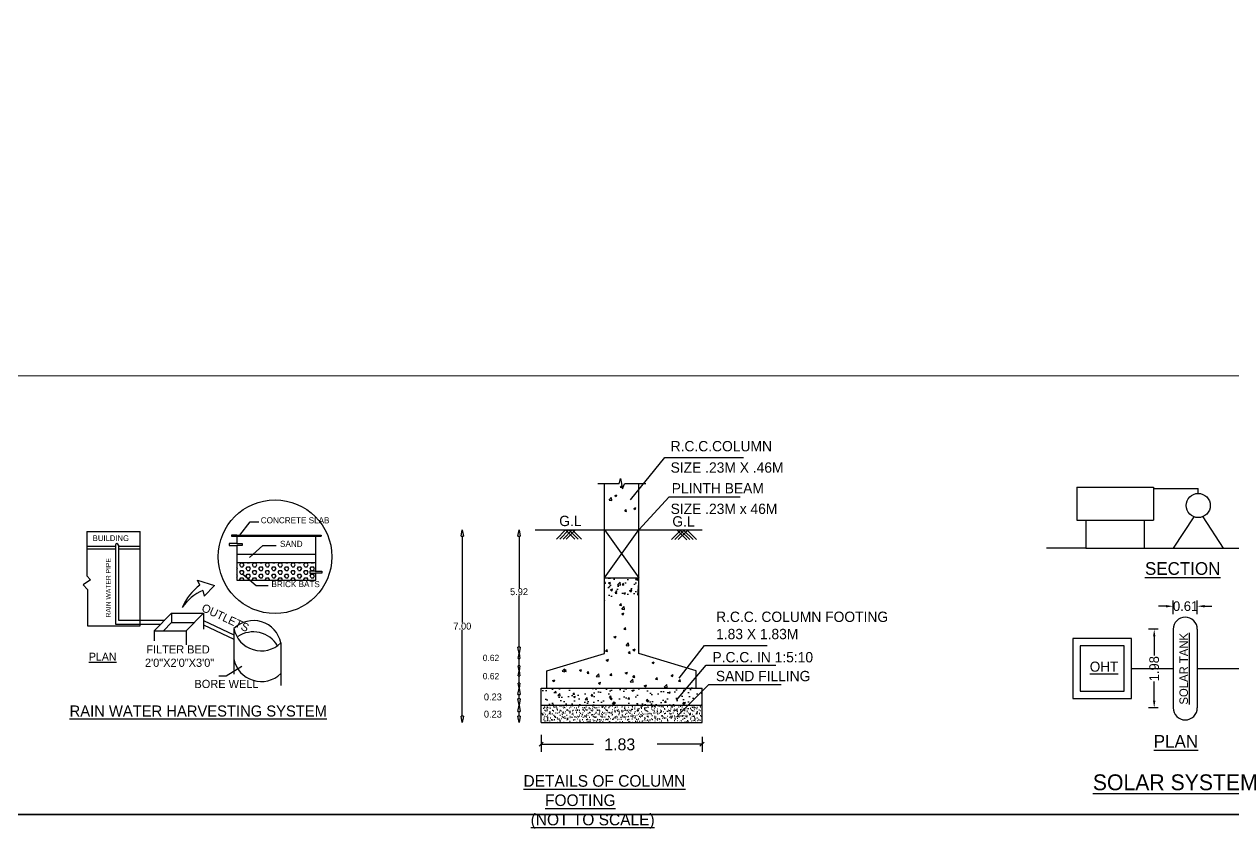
# Model space of a CAD drawing. Header units: metres. Extents: x 0 to 1012, y 0 to 496.
# Drawn here: x 788.7 to 862.8, y 151.9 to 201.3 of the extents above; entities that cross this region are included whole.
import ezdxf

# ---------------------------------------------------------------- set-up
doc = ezdxf.new("R2010")
doc.units = ezdxf.units.M
doc.header["$LTSCALE"] = 3.5
doc.header["$MEASUREMENT"] = 0
doc.layers.get('0').update_dxf_attribs({"linetype": 'CONTINUOUS'})
doc.layers.get('DEFPOINTS').update_dxf_attribs({"linetype": 'CONTINUOUS'})
doc.dimstyles.get("Standard").update_dxf_attribs({"dimtxt": 0.18, "dimasz": 0.18, "dimexe": 0.18, "dimexo": 0.0625, "dimgap": 0.09, "dimtad": 0, "dimtih": 1, "dimtoh": 1, "dimdec": 4, "dimzin": 0, "dimdsep": 46, "dimtxsty": 'Standard', "dimcen": 0.09, "dimadec": 0, "dimazin": 0, "dimtfac": 1, "dimtdec": 4, "dimtofl": 0, "dimtmove": 0, "dimatfit": 3, "dimfxl": 0, "dimtolj": 1, "dimtzin": 0, "dimarcsym": 0})

# ---------------------------------------------------------------- blocks, each defined once
blk = doc.blocks.new('_ClosedBlank')
at = {"color": 0, "linetype": 'ByBlock', "lineweight": -2}
for p, q in [((-1, 0.17), (0, 0)), ((-1, 0.17), (-1, -0.17)), ((0, 0), (-1, -0.17))]:
    blk.add_line(p, q, dxfattribs=at)
blk = doc.blocks.new('*D7')
at = {"color": 153, "lineweight": -2}
for p, q in [((61.453, 163.793), (61.453, 161.909)), ((61.453, 159.763), (61.453, 161.647))]:
    blk.add_line(p, q, dxfattribs=at)
at = {"layer": 'DEFPOINTS', "color": 0, "lineweight": 13}
for p in [(61.261, 164.023), (61.453, 164.023), (61.453, 159.533)]:
    blk.add_point(p, dxfattribs=at)
at = {"color": 153, "lineweight": -2, "xscale": 0.23, "yscale": 0.23, "zscale": 0.23}
for p, rotation in [((61.453, 164.023), 90), ((61.453, 159.533), 270)]:
    blk.add_blockref('_ClosedBlank', p, dxfattribs=dict(at, rotation=rotation))
at = {"color": 4, "lineweight": 25, "insert": (61.453, 161.778), "char_height": 0.25, "attachment_point": 5}
blk.add_mtext('\\A1;5.92', dxfattribs=at)
blk = doc.blocks.new('*D8')
at = {"color": 153, "lineweight": -2}
blk.add_line((61.453, 157.263), (61.453, 157.428), dxfattribs=at)
at = {"layer": 'DEFPOINTS', "color": 0, "lineweight": 13}
for p in [(61.453, 157.658), (62.259, 157.658), (62.259, 157.033)]:
    blk.add_point(p, dxfattribs=at)
at = {"color": 153, "lineweight": -2, "xscale": 0.23, "yscale": 0.23, "zscale": 0.23}
for p, rotation in [((61.453, 157.658), 90), ((61.453, 157.033), 270)]:
    blk.add_blockref('_ClosedBlank', p, dxfattribs=dict(at, rotation=rotation))
at = {"color": 4, "lineweight": 25, "insert": (60.504, 157.334), "char_height": 0.25, "attachment_point": 5}
blk.add_mtext('\\A1;0.23', dxfattribs=at)
blk = doc.blocks.new('*D9')
at = {"color": 153, "lineweight": -2}
for p, q in [((59.396, 163.793), (59.396, 160.659)), ((59.396, 157.263), (59.396, 160.397))]:
    blk.add_line(p, q, dxfattribs=at)
at = {"layer": 'DEFPOINTS', "color": 0, "lineweight": 13}
for p in [(59.396, 164.023), (62.038, 164.023), (62.259, 157.033)]:
    blk.add_point(p, dxfattribs=at)
at = {"color": 153, "lineweight": -2, "xscale": 0.23, "yscale": 0.23, "zscale": 0.23}
for p, rotation in [((59.396, 164.023), 90), ((59.396, 157.033), 270)]:
    blk.add_blockref('_ClosedBlank', p, dxfattribs=dict(at, rotation=rotation))
at = {"color": 4, "lineweight": 25, "insert": (59.396, 160.528), "char_height": 0.25, "attachment_point": 5}
blk.add_mtext('\\A1;7.00', dxfattribs=at)
blk = doc.blocks.new('_Oblique')
at = {"color": 0, "linetype": 'ByBlock', "lineweight": -2}
blk.add_line((-0.5, -0.5), (0.5, 0.5), dxfattribs=at)
blk = doc.blocks.new('*D10')
at = {"color": 153, "lineweight": -2}
blk.add_line((61.453, 157.888), (61.453, 158.053), dxfattribs=at)
at = {"layer": 'DEFPOINTS', "color": 0, "lineweight": 13}
for p in [(61.453, 158.283), (62.259, 158.283), (62.259, 157.658)]:
    blk.add_point(p, dxfattribs=at)
at = {"color": 153, "lineweight": -2, "xscale": 0.23, "yscale": 0.23, "zscale": 0.23}
for p, rotation in [((61.453, 158.283), 90), ((61.453, 157.658), 270)]:
    blk.add_blockref('_ClosedBlank', p, dxfattribs=dict(at, rotation=rotation))
at = {"color": 4, "lineweight": 25, "insert": (60.504, 157.958), "char_height": 0.25, "attachment_point": 5}
blk.add_mtext('\\A1;0.23', dxfattribs=at)
blk = doc.blocks.new('*D11')
at = {"color": 153, "lineweight": -2}
blk.add_line((61.453, 158.463), (61.453, 158.728), dxfattribs=at)
at = {"layer": 'DEFPOINTS', "color": 0, "lineweight": 13}
for p in [(61.453, 158.908), (62.467, 158.908), (62.467, 158.283)]:
    blk.add_point(p, dxfattribs=at)
at = {"color": 153, "lineweight": -2, "xscale": 0.18, "yscale": 0.18, "zscale": 0.18}
for p, rotation in [((61.453, 158.908), 90), ((61.453, 158.283), 270)]:
    blk.add_blockref('_ClosedBlank', p, dxfattribs=dict(at, rotation=rotation))
at = {"color": 4, "lineweight": 25, "insert": (60.436, 158.713), "char_height": 0.23, "attachment_point": 5}
blk.add_mtext('\\A1;0.62', dxfattribs=at)
blk = doc.blocks.new('*D12')
at = {"color": 153, "lineweight": -2}
blk.add_line((61.453, 159.088), (61.453, 159.353), dxfattribs=at)
at = {"layer": 'DEFPOINTS', "color": 0, "lineweight": 13}
for p in [(61.453, 159.533), (64.55, 159.533), (62.467, 158.908)]:
    blk.add_point(p, dxfattribs=at)
at = {"color": 153, "lineweight": -2, "xscale": 0.18, "yscale": 0.18, "zscale": 0.18}
for p, rotation in [((61.453, 159.533), 90), ((61.453, 158.908), 270)]:
    blk.add_blockref('_ClosedBlank', p, dxfattribs=dict(at, rotation=rotation))
at = {"color": 4, "lineweight": 25, "insert": (60.436, 159.374), "char_height": 0.23, "attachment_point": 5}
blk.add_mtext('\\A1;0.62', dxfattribs=at)
blk = doc.blocks.new('Column Foundation Details')
at = {"lineweight": 25}
h = blk.add_hatch(dxfattribs=at)
h.set_pattern_fill('AR-CONC', color=0, scale=0.092583, style=0)
h.set_pattern_definition([(50, (-12596.74524, 369.91174), (0.66406073, -0.058097786), [0.069437222, -0.763809444]), (355, (-12596.74524, 369.91174), (-0.128460096, 0.696401765), [0.055549778, -0.611047556]), (100.4514, (-12596.6899, 369.9069), (0.535601127, 0.638303556), [0.059012557, -0.649138142]), (46.1842, (-12596.74524, 370.0969), (0.988083385, -0.15324241), [0.10415583, -1.14571417]), (96.6356, (-12596.6629, 370.0841), (0.86533843, 0.90186719), [0.08851884, -0.97370706]), (351.1842, (-12596.7452, 370.0969), (0.86533772, 0.90186786), [0.08332467, -0.91657133]), (21, (-12596.65266, 370.0506), (0.552634235, -0.372756498), [0.069437222, -0.763809444]), (326, (-12596.65266, 370.0506), (0.225268544, 0.671365398), [0.055549778, -0.611047556]), (71.4514, (-12596.6066, 370.01955), (0.777903005, 0.29860829), [0.059012557, -0.649138142]), (37.5, (-12596.74524, 369.91174), (0.0112579543, 0.3082029934), [0, -0.603640919, 0, -0.620305852, 0, -0.61336213]), (7.5, (-12596.74524, 369.91174), (0.243557572, 0.365158049), [0, -0.353666919, 0, -0.589753474, 0, -0.233771981]), (327.5, (-12596.9517, 369.91174), (0.4942286284, -0.0208819685), [0, -0.231457407, 0, -0.722147111, 0, -0.958233667]), (317.5, (-12597.0443, 369.91174), (0.539931035, 0.092680159), [0, -0.30089463, 0, -0.479579748, 0, -0.680484778])])
h.paths.add_polyline_path([(2.40986, 1.23382), (1.15999, 1.23382), (1.15999, 0.53846), (1.68804, 0.53846), (1.72782, 0.57993), (1.73265, 0.53846), (2.40986, 0.53846)])
h = blk.add_hatch(dxfattribs=at)
h.set_pattern_fill('AR-CONC', color=0, scale=0.092583, style=0)
h.set_pattern_definition([(50, (-2160.87407, -1474.9505), (0.66406073, -0.05809779), [0.06943722, -0.76380944]), (355, (-2160.8741, -1474.9505), (-0.1284601, 0.69640176), [0.05554978, -0.61104756]), (100.4514, (-2160.8187, -1474.95535), (0.53560113, 0.63830356), [0.05901256, -0.64913814]), (46.1842, (-2160.8741, -1474.76534), (0.98808338, -0.1532424), [0.10415583, -1.14571417]), (96.6356, (-2160.7917, -1474.7781), (0.86533843, 0.9018672), [0.08851884, -0.97370706]), (351.1842, (-2160.8741, -1474.7653), (0.86533772, 0.90186786), [0.08332467, -0.91657133]), (21, (-2160.7815, -1474.81164), (0.55263424, -0.3727565), [0.06943722, -0.76380944]), (326, (-2160.7815, -1474.81164), (0.22526854, 0.6713654), [0.05554978, -0.61104756]), (71.4514, (-2160.73543, -1474.8427), (0.777903, 0.29860829), [0.05901256, -0.64913814]), (37.5, (-2160.87407, -1474.9505), (0.011257954, 0.308202993), [0, -0.60364092, 0, -0.62030585, 0, -0.61336213]), (7.5, (-2160.87407, -1474.9505), (0.243557572, 0.36515805), [0, -0.35366692, 0, -0.589753474, 0, -0.23377198]), (327.5, (-2161.08053, -1474.9505), (0.494228628, -0.020881969), [0, -0.23145741, 0, -0.72214711, 0, -0.958233667]), (317.5, (-2161.1731, -1474.9505), (0.539931035, 0.09268016), [0, -0.30089463, 0, -0.47957975, 0, -0.68048478])])
h.paths.add_polyline_path([(4.70129, -3.39425), (4.70129, -2.76932), (-1.13144, -2.76932), (-1.13144, -3.39425)])
h = blk.add_hatch(dxfattribs=at)
h.set_pattern_fill('AR-SAND', color=0, scale=0.09, style=0)
h.set_pattern_definition([(37.5, (-2160.87407, -1474.95051), (-0.005669402, 0.173414139), [0, -0.1368, 0, -0.153, 0, -0.14625]), (7.5, (-2160.87407, -1474.9505), (0.159279903, 0.253993146), [0, -0.0738, 0, -0.1233, 0, -0.04725]), (327.5, (-2160.98477, -1474.95051), (0.2802727676, 0.000509315), [0, -0.045, 0, -0.162, 0, -0.2115]), (317.5, (-2160.98477, -1474.9505), (0.270551394, 0.0789908), [0, -0.0225, 0, -0.1062, 0, -0.1215])])
h.paths.add_polyline_path([(-1.13144, -3.39425), (-1.13144, -4.01919), (4.70129, -4.01919), (4.70129, -3.39425)])
at = {"color": 0, "lineweight": 25}
for p, q in [((1.15999, -1.51945), (1.15999, 4.64582)), ((1.73525, 4.51566), (1.79105, 4.58215)), ((1.73525, 4.51566), (1.80443, 4.50961)), ((1.80445, 4.50957), (1.79107, 4.58211)), ((2.40986, -1.51945), (2.40986, 4.64582)), ((1.3308, 4.05109), (1.42094, 4.14504)), ((1.3308, 4.05109), (1.43373, 4.03513)), ((1.43375, 4.03509), (1.42097, 4.145)), ((1.5331, 4.21479), (1.61413, 4.2459)), ((1.5331, 4.21479), (1.59066, 4.17597)), ((1.59069, 4.17592), (1.61415, 4.24586)), ((1.89583, 3.64516), (1.95162, 3.71165)), ((1.89583, 3.64516), (1.965, 3.63911)), ((1.96503, 3.63906), (1.95164, 3.7116)), ((2.22389, 3.74885), (2.30492, 3.77995)), ((2.22389, 3.74885), (2.28146, 3.71002)), ((2.28148, 3.70998), (2.30495, 3.77991)), ((-1.35202, 2.97145), (1.15999, 2.97145)), ((-0.58221, 2.63815), (-0.24891, 2.97145)), ((-0.45988, 2.63815), (-0.12658, 2.97145)), ((-0.33755, 2.63815), (-0.00425, 2.97145)), ((0.08439, 2.63815), (-0.24891, 2.97145)), ((-0.22961, 2.62736), (0.11448, 2.97145)), ((0.20672, 2.63815), (-0.12658, 2.97145)), ((0.32905, 2.63815), (-0.00425, 2.97145)), ((1.15999, 2.97145), (2.40986, 1.23382)), ((1.15999, 1.23382), (2.40986, 2.97145)), ((1.15999, 2.97145), (2.40986, 2.97145)), ((1.22943, 2.97145), (2.40986, 2.97145)), ((2.40986, 2.97145), (4.70129, 2.97145)), ((2.40986, 1.43753), (2.40986, 2.97145)), ((3.59254, 2.61956), (3.92584, 2.95286)), ((3.71487, 2.61956), (4.04817, 2.95286)), ((4.1512, 2.60876), (3.80711, 2.95286)), ((3.8372, 2.61956), (4.1705, 2.95286)), ((4.25914, 2.61956), (3.92584, 2.95286)), ((4.38147, 2.61956), (4.04817, 2.95286)), ((4.5038, 2.61956), (4.1705, 2.95286)), ((1.15999, 1.23382), (2.40986, 1.23382)), ((1.63767, 0.97833), (1.72781, 1.07227)), ((1.63767, 0.97833), (1.74059, 0.96237)), ((1.74061, 0.96233), (1.72783, 1.07224)), ((2.37755, 0.59866), (2.40986, 1.03082)), ((1.37913, 0.79624), (1.46016, 0.82735)), ((1.37913, 0.79624), (1.4367, 0.75741)), ((1.43672, 0.75737), (1.46019, 0.82731)), ((1.54748, 0.67129), (1.60327, 0.73778)), ((1.54748, 0.67129), (1.61665, 0.66524)), ((1.61667, 0.66519), (1.60329, 0.73773)), ((2.06993, 0.76528), (2.15096, 0.79639)), ((2.06993, 0.76528), (2.12749, 0.72645)), ((2.12751, 0.72641), (2.15098, 0.79635)), ((2.37755, 0.59866), (2.40986, 0.63717)), ((1.15999, 0.41599), (1.17858, 0.42313)), ((1.15999, 0.36763), (1.1786, 0.42309)), ((1.70805, 0.23577), (1.76385, 0.30226)), ((1.70805, 0.23577), (1.77723, 0.22972)), ((1.77725, 0.22968), (1.76387, 0.30222)), ((1.7911, 0.09443), (1.88124, 0.18837)), ((1.7911, 0.09443), (1.89403, 0.07846)), ((1.89405, 0.07843), (1.88126, 0.18833)), ((1.78834, -0.07392), (1.86937, -0.04282)), ((1.78834, -0.07392), (1.84591, -0.11275)), ((1.84593, -0.11279), (1.86939, -0.04286)), ((1.86863, -0.63473), (1.92442, -0.56824)), ((1.86863, -0.63473), (1.9378, -0.64078)), ((1.93782, -0.64083), (1.92444, -0.56828)), ((1.50675, -0.91313), (1.58779, -0.88203)), ((1.50675, -0.91313), (1.56432, -0.95196)), ((1.56434, -0.952), (1.58781, -0.88207)), ((1.94453, -1.22446), (2.03467, -1.13052)), ((1.94453, -1.22446), (2.04746, -1.24042)), ((2.04748, -1.24046), (2.03469, -1.13055)), ((4.7926, -1.22214), (7.06222, -1.22214)), ((-0.92313, -2.14438), (1.15999, -1.51945)), ((1.19913, -1.43261), (1.25492, -1.36612)), ((1.19913, -1.43261), (1.2683, -1.43866)), ((1.22517, -1.75234), (1.3062, -1.72123)), ((1.22517, -1.75234), (1.28274, -1.79117)), ((1.26832, -1.43871), (1.25494, -1.36616)), ((1.28275, -1.79121), (1.30622, -1.72127)), ((2.0292, -1.50523), (2.085, -1.43874)), ((2.0292, -1.50523), (2.09838, -1.51129)), ((2.0984, -1.51133), (2.08501, -1.43879)), ((2.19755, -1.37908), (2.27858, -1.34797)), ((2.19755, -1.37908), (2.25511, -1.4179)), ((2.25513, -1.41795), (2.2786, -1.34801)), ((4.49298, -2.14438), (2.40986, -1.51945)), ((-0.92313, -2.76932), (-0.92313, -2.14438)), ((-0.37224, -2.16024), (-0.2821, -2.0663)), ((-0.37224, -2.16024), (-0.26932, -2.1762)), ((-0.30045, -2.15787), (-0.24466, -2.09138)), ((-0.30045, -2.15787), (-0.23128, -2.16392)), ((-0.2693, -2.17624), (-0.28209, -2.06633)), ((-0.23126, -2.16396), (-0.24464, -2.09142)), ((0.25279, -2.1256), (0.33382, -2.09449)), ((0.25279, -2.1256), (0.31036, -2.16443)), ((0.31038, -2.16447), (0.33384, -2.09453)), ((0.52963, -2.23049), (0.58542, -2.164)), ((0.59882, -2.23658), (0.58544, -2.16404)), ((1.91596, -2.21828), (1.99699, -2.18718)), ((1.97355, -2.25715), (1.99701, -2.18722)), ((2.88834, -1.84502), (2.96937, -1.81392)), ((2.88834, -1.84502), (2.94591, -1.88385)), ((2.94593, -1.88389), (2.96939, -1.81396)), ((4.49298, -2.76932), (4.49298, -2.14438)), ((4.84803, -1.94496), (7.37945, -1.94496)), ((-0.71959, -2.49886), (-0.63856, -2.46775)), ((-0.71959, -2.49886), (-0.66202, -2.53769)), ((-0.662, -2.53773), (-0.63854, -2.46779)), ((0.52963, -2.23049), (0.5988, -2.23654)), ((0.86286, -2.3518), (0.953, -2.25785)), ((0.86286, -2.3518), (0.96579, -2.36776)), ((0.94358, -2.59154), (1.02461, -2.56044)), ((0.94358, -2.59154), (1.00115, -2.63037)), ((0.9658, -2.3678), (0.95302, -2.25789)), ((1.00117, -2.63041), (1.02463, -2.56048)), ((1.3597, -2.30311), (1.41549, -2.23662)), ((1.3597, -2.30311), (1.42888, -2.30917)), ((1.42889, -2.30921), (1.41551, -2.23667)), ((1.91596, -2.21828), (1.97353, -2.25711)), ((2.09796, -2.54335), (2.1881, -2.4494)), ((2.09796, -2.54335), (2.20089, -2.55931)), ((2.20091, -2.55935), (2.18812, -2.44944)), ((2.18978, -2.37574), (2.24557, -2.30925)), ((2.18978, -2.37574), (2.25895, -2.38179)), ((2.25897, -2.38183), (2.24559, -2.30929)), ((3.01985, -2.44836), (3.07565, -2.38187)), ((3.01985, -2.44836), (3.08903, -2.45441)), ((3.08905, -2.45445), (3.07567, -2.38191)), ((3.57913, -2.31097), (3.66016, -2.27986)), ((3.57913, -2.31097), (3.6367, -2.3498)), ((3.63672, -2.34984), (3.66018, -2.27991)), ((3.84993, -2.52098), (3.90572, -2.45449)), ((3.84993, -2.52098), (3.9191, -2.52703)), ((3.91912, -2.52708), (3.90574, -2.45453)), ((-1.13144, -4.01919), (-1.13144, -2.76932)), ((-1.13144, -2.76932), (4.70129, -2.76932)), ((2.60675, -2.68423), (2.68779, -2.65312)), ((2.60675, -2.68423), (2.66432, -2.72306)), ((2.66434, -2.7231), (2.6878, -2.65317)), ((3.33307, -2.7349), (3.42321, -2.64096)), ((3.33307, -2.7349), (3.43599, -2.75086)), ((3.43601, -2.7509), (3.42323, -2.641)), ((4.28971, -2.76932), (4.35096, -2.74581)), ((4.3431, -2.76932), (4.35098, -2.74585)), ((4.70129, -4.01919), (4.70129, -2.76932)), ((4.9481, -2.63476), (7.57453, -2.63476)), ((-1.13144, -3.39425), (4.70129, -3.39425)), ((-1.13144, -4.01919), (4.70129, -4.01919)), ((-1.13144, -4.47085), (-1.13144, -5.0785)), ((-1.13144, -4.8085), (0.76723, -4.8085)), ((4.70129, -4.8085), (3.06989, -4.8085)), ((4.70129, -4.53694), (4.70129, -5.0785))]:
    blk.add_line(p, q, dxfattribs=at)
for points in [[(2.11294, 4.05941), (3.35545, 5.59419), (6.20767, 5.59419)], [(1.6947, 4.64582), (1.73989, 4.83474), (1.81671, 4.46495), (1.88449, 4.64582)], [(1.6947, 4.64582), (0.92562, 4.64582)], [(2.65995, 4.64582), (1.88449, 4.64582)], [(2.40986, 2.97145), (3.50431, 4.17199), (6.08868, 4.17199)], [(3.87236, -2.40697), (4.7926, -1.22214)], [(3.77638, -3.2103), (4.84803, -1.94496)], [(3.81976, -3.76614), (4.9481, -2.63476)]]:
    blk.add_lwpolyline(points, dxfattribs=at)
at = {"color": 0, "lineweight": 25, "xscale": 0.1499999999996362, "yscale": 0.1499999999996362, "zscale": 0.1499999999996362, "rotation": 180}
blk.add_blockref('_Oblique', (-1.13144, -4.8085), dxfattribs=at)
at = {"color": 0, "lineweight": 25, "xscale": 0.1499999999996362, "yscale": 0.1499999999996362, "zscale": 0.1499999999996362}
blk.add_blockref('_Oblique', (4.70129, -4.8085), dxfattribs=at)
at = {"color": 0, "lineweight": 25}
for s, height, p in [('R.C.C.COLUMN ', 0.375, (3.56288, 5.82003)), ('SIZE .23M X .46M', 0.375, (3.56288, 5.04502)), ('PLINTH BEAM', 0.375, (3.60275, 4.29044)), ('SIZE .23M x 46M', 0.375, (3.56288, 3.54695)), ('G.L', 0.375, (-0.4792, 3.10671)), ('G.L', 0.375, (3.62568, 3.09074)), ('P.C.C. IN 1:5:10', 0.375, (5.08004, -1.83714)), ('SAND FILLING', 0.375, (5.20613, -2.52135)), ('1.83', 0.43125, (1.15627, -5.02815))]:
    blk.add_text(s, height=height, dxfattribs=at).set_placement(p)
at = {"color": 0, "lineweight": 25, "insert": (5.21347, 0.00385), "char_height": 0.375, "width": 6.7763846, "attachment_point": 1}
blk.add_mtext('R.C.C. COLUMN FOOTING 1.83 X 1.83M', dxfattribs=at)
at = {"color": 0, "lineweight": 25}
for base, p1, p2, text, picture, middle in [((-3.99379, 2.97145), (-1.13144, -4.01919), (-1.35202, 2.97145), '7.00', '*D9', (-3.99379, -0.52387)), ((-1.93646, 2.97145), (-1.93646, -1.51945), (-2.1287, 2.97145), '5.92', '*D7', (-1.93646, 0.726))]:
    dim = blk.add_linear_dim(base=base, p1=p1, p2=p2, angle=90, text=text, dimstyle='Standard', override={"dimtxt": 0.25, "dimasz": 0.23, "dimexe": 0.15, "dimtih": 1, "dimtix": 1, "dimfxl": 0.3, "dimfxlon": 1, "dimarcsym": 1}, dxfattribs=at)
    dim.commit()
    dim.dimension.update_dxf_attribs({"geometry": picture, "text_midpoint": middle, "insert": (-63.38994, -161.05203)})
for base, p1, p2, picture, middle, dimtype in [((-1.93646, -1.51945), (-0.92313, -2.14438), (1.15999, -1.51945), '*D12', (-2.95433, -1.6779), 128), ((-1.93646, -2.14438), (-0.92313, -2.76932), (-0.92313, -2.14438), '*D11', (-2.95354, -2.33903), 129)]:
    dim = blk.add_linear_dim(base=base, p1=p1, p2=p2, angle=90, dimstyle='Standard', override={"dimtmove": 2}, dxfattribs=at)
    dim.commit()
    dim.dimension.update_dxf_attribs({"geometry": picture, "text_midpoint": middle, "dimtype": dimtype, "insert": (-63.38994, -161.05203)})
for base, p1, p2, picture, middle in [((-1.93646, -2.76932), (-1.13144, -3.39425), (-1.13144, -2.76932), '*D10', (-2.88585, -3.09358)), ((-1.93646, -3.39425), (-1.13144, -4.01919), (-1.13144, -3.39425), '*D8', (-2.88585, -3.71851))]:
    dim = blk.add_linear_dim(base=base, p1=p1, p2=p2, angle=90, text='0.23', dimstyle='Standard', override={"dimtxt": 0.25, "dimasz": 0.23, "dimexe": 0.15, "dimtix": 1, "dimtmove": 2, "dimfxl": 0.3, "dimfxlon": 1, "dimarcsym": 1}, dxfattribs=at)
    dim.commit()
    dim.dimension.update_dxf_attribs({"geometry": picture, "text_midpoint": middle, "dimtype": 128, "insert": (-63.38994, -161.05203)})

msp = doc.modelspace()

# ---------------------------------------------------------------- linework, layer by layer
for p, q in [((853.23451, 172.89029), (857.93754, 172.89029)), ((853.23451, 172.89029), (853.23451, 170.86045)), ((857.93754, 172.89029), (857.93754, 170.86045)), ((857.93754, 172.79754), (860.68008, 172.79754)), ((860.68008, 172.5038), (860.68008, 172.79754)), ((853.23451, 170.86045), (857.93754, 170.86045)), ((853.79094, 170.86045), (853.79094, 169.13734)), ((857.38111, 169.13734), (857.38111, 170.86045)), ((860.40399, 171.07327), (859.14127, 169.13734)), ((860.95617, 171.07327), (862.21889, 169.13734)), ((792.51017, 170.16116), (795.77364, 170.16116)), ((792.51017, 170.16116), (792.51017, 167.43854)), ((795.77364, 164.38021), (795.77364, 170.16116)), ((801.38667, 169.94981), (801.38667, 169.87117)), ((801.7065, 169.94981), (801.38667, 169.94981)), ((801.38667, 169.87117), (806.87613, 169.87117)), ((801.7065, 169.94981), (806.55631, 169.94981)), ((801.7065, 169.87117), (801.7065, 169.43599)), ((806.55631, 169.94981), (806.87613, 169.94981)), ((806.55631, 167.73725), (806.55631, 169.87117)), ((806.87613, 169.94981), (806.87613, 169.87117)), ((794.2584, 169.23748), (792.51017, 169.23748)), ((794.2584, 169.08602), (792.51017, 169.08602)), ((794.2584, 169.32963), (794.2584, 164.49031)), ((794.44191, 169.32963), (794.44191, 164.73149)), ((795.77364, 169.23748), (794.44191, 169.23748)), ((795.77364, 169.08602), (794.44191, 169.08602)), ((801.22938, 169.43599), (801.22938, 169.30492)), ((801.7065, 169.43599), (801.22938, 169.43599)), ((801.22938, 169.30492), (801.7065, 169.30492)), ((801.7065, 169.43599), (802.02632, 169.43599)), ((802.02632, 169.30492), (801.7065, 169.30492)), ((801.7065, 169.30492), (801.7065, 167.18673)), ((802.02632, 169.43599), (802.02632, 169.30492)), ((853.79094, 169.13734), (851.37868, 169.13734)), ((853.79094, 169.13734), (857.38111, 169.13734)), ((857.38111, 169.13734), (870.19008, 169.13734)), ((859.93817, 169.13734), (861.42199, 169.13734)), ((801.7065, 168.77013), (806.55631, 168.77013)), ((801.7065, 168.2668), (806.55631, 168.2668)), ((806.50388, 167.73725), (806.18405, 167.73725)), ((806.18405, 167.73725), (806.18405, 167.60617)), ((806.18405, 167.60617), (806.50388, 167.60617)), ((806.50388, 167.73725), (806.92857, 167.73725)), ((806.92857, 167.60617), (806.50388, 167.60617)), ((806.55631, 167.18673), (806.55631, 167.60617)), ((806.92857, 167.73725), (806.92857, 167.60617)), ((792.72793, 167.19321), (792.29242, 166.88654)), ((792.29242, 166.88654), (792.54088, 166.61054)), ((792.51017, 167.43854), (792.72793, 167.19321)), ((799.28687, 167.18714), (800.3343, 166.85978)), ((799.44513, 166.881), (799.28687, 167.18714)), ((800.3343, 166.85978), (799.70819, 166.20532)), ((801.7065, 167.18673), (806.55631, 167.18673)), ((792.54088, 166.61054), (792.54088, 164.38021)), ((799.62154, 166.55625), (799.70819, 166.20532)), ((858.69612, 165.58151), (858.25098, 165.58151)), ((859.14127, 165.09851), (859.14127, 165.93762)), ((860.62508, 165.09851), (860.62508, 165.93762)), ((861.07023, 165.58151), (861.51538, 165.58151)), ((794.44191, 164.73149), (797.2866, 164.73149)), ((796.64362, 164.07663), (797.70307, 165.15565)), ((797.21243, 164.07663), (797.70307, 164.59045)), ((797.70307, 165.15565), (797.70307, 164.59045)), ((797.70307, 165.15565), (799.67026, 165.15565)), ((797.70307, 164.59045), (799.10145, 164.59045)), ((798.61081, 164.07663), (799.67026, 165.15565)), ((799.67026, 165.15565), (799.67026, 164.16839)), ((792.54088, 164.38021), (795.77364, 164.38021)), ((794.2584, 164.49031), (797.04979, 164.49031)), ((796.64362, 164.07663), (798.61081, 164.07663)), ((796.64362, 164.07663), (796.64362, 163.45271)), ((798.61081, 164.07663), (798.61081, 163.21048)), ((799.67026, 164.43583), (801.52525, 163.5525)), ((801.52525, 164.21243), (801.52525, 161.41265)), ((858.21388, 164.17112), (857.62511, 164.17112)), ((859.14127, 164.17112), (859.14127, 159.34871)), ((860.62508, 164.17112), (860.62508, 159.34871)), ((804.40892, 163.3316), (804.40892, 160.72056)), ((856.58421, 163.59616), (852.99404, 163.59616)), ((852.99404, 163.59616), (852.99404, 159.92367)), ((856.13906, 163.15102), (853.43919, 163.15102)), ((853.43919, 163.15102), (853.43919, 160.36882)), ((856.13906, 160.36882), (856.13906, 163.15102)), ((856.58421, 159.92367), (856.58421, 163.59616)), ((857.98123, 163.72598), (857.98123, 162.55575)), ((856.58421, 161.75992), (859.14127, 161.75992)), ((860.62508, 161.75992), (863.38689, 161.75992)), ((857.98123, 159.79386), (857.98123, 160.96408)), ((853.43919, 160.36882), (856.13906, 160.36882)), ((852.99404, 159.92367), (856.58421, 159.92367)), ((858.21388, 159.34871), (857.62511, 159.34871))]:
    msp.add_line(p, q)
at = {"linetype": 'Continuous'}
for p, q in [((801.7065, 168.26335), (801.70849, 168.2668)), ((801.75631, 167.89556), (801.7065, 167.98184)), ((801.7065, 167.80929), (801.75631, 167.89556)), ((801.88738, 168.12259), (801.95292, 168.23611)), ((801.95292, 168.00908), (801.88738, 168.12259)), ((801.88738, 167.66853), (801.95292, 167.78205)), ((801.95292, 167.55502), (801.88738, 167.66853)), ((801.95292, 168.23611), (802.084, 168.23611)), ((801.95292, 168.00908), (802.084, 168.00908)), ((801.95292, 167.78205), (802.084, 167.78205)), ((801.95292, 167.55502), (802.084, 167.55502)), ((802.14954, 168.12259), (802.084, 168.23611)), ((802.084, 168.00908), (802.14954, 168.12259)), ((802.14954, 167.66853), (802.084, 167.78205)), ((802.084, 167.55502), (802.14954, 167.66853)), ((802.28061, 167.89556), (802.34615, 168.00908)), ((802.34615, 167.78205), (802.28061, 167.89556)), ((802.28061, 167.4415), (802.34615, 167.55502)), ((802.34615, 168.23611), (802.32843, 168.2668)), ((802.34615, 168.23611), (802.47723, 168.23611)), ((802.34615, 168.00908), (802.47723, 168.00908)), ((802.34615, 167.78205), (802.47723, 167.78205)), ((802.34615, 167.55502), (802.47723, 167.55502)), ((802.47723, 168.23611), (802.49494, 168.2668)), ((802.54276, 167.89556), (802.47723, 168.00908)), ((802.47723, 167.78205), (802.54276, 167.89556)), ((802.54276, 167.4415), (802.47723, 167.55502)), ((802.67384, 168.12259), (802.73938, 168.23611)), ((802.73938, 168.00908), (802.67384, 168.12259)), ((802.67384, 167.66853), (802.73938, 167.78205)), ((802.73938, 167.55502), (802.67384, 167.66853)), ((802.73938, 168.23611), (802.87045, 168.23611)), ((802.73938, 168.00908), (802.87045, 168.00908)), ((802.73938, 167.78205), (802.87045, 167.78205)), ((802.73938, 167.55502), (802.87045, 167.55502)), ((802.93599, 168.12259), (802.87045, 168.23611)), ((802.87045, 168.00908), (802.93599, 168.12259)), ((802.93599, 167.66853), (802.87045, 167.78205)), ((802.87045, 167.55502), (802.93599, 167.66853)), ((803.06707, 167.89556), (803.13261, 168.00908)), ((803.13261, 167.78205), (803.06707, 167.89556)), ((803.06707, 167.4415), (803.13261, 167.55502)), ((803.13261, 168.23611), (803.11489, 168.2668)), ((803.13261, 168.23611), (803.26368, 168.23611)), ((803.13261, 168.00908), (803.26368, 168.00908)), ((803.13261, 167.78205), (803.26368, 167.78205)), ((803.13261, 167.55502), (803.26368, 167.55502)), ((803.26368, 168.23611), (803.2814, 168.2668)), ((803.32922, 167.89556), (803.26368, 168.00908)), ((803.26368, 167.78205), (803.32922, 167.89556)), ((803.32922, 167.4415), (803.26368, 167.55502)), ((803.46029, 168.12259), (803.52583, 168.23611)), ((803.52583, 168.00908), (803.46029, 168.12259)), ((803.46029, 167.66853), (803.52583, 167.78205)), ((803.52583, 167.55502), (803.46029, 167.66853)), ((803.52583, 168.23611), (803.65691, 168.23611)), ((803.52583, 168.00908), (803.65691, 168.00908)), ((803.52583, 167.78205), (803.65691, 167.78205)), ((803.52583, 167.55502), (803.65691, 167.55502)), ((803.72245, 168.12259), (803.65691, 168.23611)), ((803.65691, 168.00908), (803.72245, 168.12259)), ((803.72245, 167.66853), (803.65691, 167.78205)), ((803.65691, 167.55502), (803.72245, 167.66853)), ((803.85352, 167.89556), (803.91906, 168.00908)), ((803.91906, 167.78205), (803.85352, 167.89556)), ((803.85352, 167.4415), (803.91906, 167.55502)), ((803.91906, 168.23611), (803.90134, 168.2668)), ((803.91906, 168.23611), (804.05014, 168.23611)), ((803.91906, 168.00908), (804.05014, 168.00908)), ((803.91906, 167.78205), (804.05014, 167.78205)), ((803.91906, 167.55502), (804.05014, 167.55502)), ((804.05014, 168.23611), (804.06785, 168.2668)), ((804.11567, 167.89556), (804.05014, 168.00908)), ((804.05014, 167.78205), (804.11567, 167.89556)), ((804.11567, 167.4415), (804.05014, 167.55502)), ((804.24675, 168.12259), (804.31229, 168.23611)), ((804.31229, 168.00908), (804.24675, 168.12259)), ((804.24675, 167.66853), (804.31229, 167.78205)), ((804.31229, 167.55502), (804.24675, 167.66853)), ((804.31229, 168.23611), (804.44336, 168.23611)), ((804.31229, 168.00908), (804.44336, 168.00908)), ((804.31229, 167.78205), (804.44336, 167.78205)), ((804.31229, 167.55502), (804.44336, 167.55502)), ((804.5089, 168.12259), (804.44336, 168.23611)), ((804.44336, 168.00908), (804.5089, 168.12259)), ((804.5089, 167.66853), (804.44336, 167.78205)), ((804.44336, 167.55502), (804.5089, 167.66853)), ((804.63998, 167.89556), (804.70552, 168.00908)), ((804.70552, 167.78205), (804.63998, 167.89556)), ((804.63998, 167.4415), (804.70552, 167.55502)), ((804.70552, 168.23611), (804.6878, 168.2668)), ((804.70552, 168.23611), (804.83659, 168.23611)), ((804.70552, 168.00908), (804.83659, 168.00908)), ((804.70552, 167.78205), (804.83659, 167.78205)), ((804.70552, 167.55502), (804.83659, 167.55502)), ((804.83659, 168.23611), (804.85431, 168.2668)), ((804.90213, 167.89556), (804.83659, 168.00908)), ((804.83659, 167.78205), (804.90213, 167.89556)), ((804.90213, 167.4415), (804.83659, 167.55502)), ((805.03321, 168.12259), (805.09874, 168.23611)), ((805.09874, 168.00908), (805.03321, 168.12259)), ((805.03321, 167.66853), (805.09874, 167.78205)), ((805.09874, 167.55502), (805.03321, 167.66853)), ((805.09874, 168.23611), (805.22982, 168.23611)), ((805.09874, 168.00908), (805.22982, 168.00908)), ((805.09874, 167.78205), (805.22982, 167.78205)), ((805.09874, 167.55502), (805.22982, 167.55502)), ((805.29536, 168.12259), (805.22982, 168.23611)), ((805.22982, 168.00908), (805.29536, 168.12259)), ((805.29536, 167.66853), (805.22982, 167.78205)), ((805.22982, 167.55502), (805.29536, 167.66853)), ((805.42643, 167.89556), (805.49197, 168.00908)), ((805.49197, 167.78205), (805.42643, 167.89556)), ((805.42643, 167.4415), (805.49197, 167.55502)), ((805.49197, 168.23611), (805.47426, 168.2668)), ((805.49197, 168.23611), (805.62305, 168.23611)), ((805.49197, 168.00908), (805.62305, 168.00908)), ((805.49197, 167.78205), (805.62305, 167.78205)), ((805.49197, 167.55502), (805.62305, 167.55502)), ((805.62305, 168.23611), (805.64077, 168.2668)), ((805.68859, 167.89556), (805.62305, 168.00908)), ((805.62305, 167.78205), (805.68859, 167.89556)), ((805.68859, 167.4415), (805.62305, 167.55502)), ((805.81966, 168.12259), (805.8852, 168.23611)), ((805.8852, 168.00908), (805.81966, 168.12259)), ((805.81966, 167.66853), (805.8852, 167.78205)), ((805.8852, 167.55502), (805.81966, 167.66853)), ((805.8852, 168.23611), (806.01628, 168.23611)), ((805.8852, 168.00908), (806.01628, 168.00908)), ((805.8852, 167.78205), (806.01628, 167.78205)), ((805.8852, 167.55502), (806.01628, 167.55502)), ((806.08181, 168.12259), (806.01628, 168.23611)), ((806.01628, 168.00908), (806.08181, 168.12259)), ((806.08181, 167.66853), (806.01628, 167.78205)), ((806.01628, 167.55502), (806.08181, 167.66853)), ((806.21289, 167.89556), (806.27843, 168.00908)), ((806.27843, 167.78205), (806.21289, 167.89556)), ((806.21289, 167.4415), (806.27843, 167.55502)), ((806.27843, 168.23611), (806.26071, 168.2668)), ((806.27843, 168.23611), (806.4095, 168.23611)), ((806.27843, 168.00908), (806.4095, 168.00908)), ((806.27843, 167.78205), (806.4095, 167.78205)), ((806.27843, 167.55502), (806.4095, 167.55502)), ((806.4095, 168.23611), (806.42722, 168.2668)), ((806.47504, 167.89556), (806.4095, 168.00908)), ((806.4095, 167.78205), (806.47504, 167.89556)), ((806.47504, 167.4415), (806.4095, 167.55502)), ((801.75631, 167.4415), (801.7065, 167.52778)), ((801.7065, 167.35523), (801.75631, 167.4415)), ((801.88738, 167.21447), (801.95292, 167.32799)), ((801.9034, 167.18673), (801.88738, 167.21447)), ((801.95292, 167.32799), (802.084, 167.32799)), ((802.14954, 167.21447), (802.084, 167.32799)), ((802.13352, 167.18673), (802.14954, 167.21447)), ((802.34615, 167.32799), (802.28061, 167.4415)), ((802.34615, 167.32799), (802.47723, 167.32799)), ((802.47723, 167.32799), (802.54276, 167.4415)), ((802.67384, 167.21447), (802.73938, 167.32799)), ((802.68986, 167.18673), (802.67384, 167.21447)), ((802.73938, 167.32799), (802.87045, 167.32799)), ((802.93599, 167.21447), (802.87045, 167.32799)), ((802.91997, 167.18673), (802.93599, 167.21447)), ((803.13261, 167.32799), (803.06707, 167.4415)), ((803.13261, 167.32799), (803.26368, 167.32799)), ((803.26368, 167.32799), (803.32922, 167.4415)), ((803.46029, 167.21447), (803.52583, 167.32799)), ((803.47631, 167.18673), (803.46029, 167.21447)), ((803.52583, 167.32799), (803.65691, 167.32799)), ((803.72245, 167.21447), (803.65691, 167.32799)), ((803.70643, 167.18673), (803.72245, 167.21447)), ((803.91906, 167.32799), (803.85352, 167.4415)), ((803.91906, 167.32799), (804.05014, 167.32799)), ((804.05014, 167.32799), (804.11567, 167.4415)), ((804.24675, 167.21447), (804.31229, 167.32799)), ((804.26277, 167.18673), (804.24675, 167.21447)), ((804.31229, 167.32799), (804.44336, 167.32799)), ((804.5089, 167.21447), (804.44336, 167.32799)), ((804.49289, 167.18673), (804.5089, 167.21447)), ((804.70552, 167.32799), (804.63998, 167.4415)), ((804.70552, 167.32799), (804.83659, 167.32799)), ((804.83659, 167.32799), (804.90213, 167.4415)), ((805.03321, 167.21447), (805.09874, 167.32799)), ((805.04922, 167.18673), (805.03321, 167.21447)), ((805.09874, 167.32799), (805.22982, 167.32799)), ((805.29536, 167.21447), (805.22982, 167.32799)), ((805.27934, 167.18673), (805.29536, 167.21447)), ((805.49197, 167.32799), (805.42643, 167.4415)), ((805.49197, 167.32799), (805.62305, 167.32799)), ((805.62305, 167.32799), (805.68859, 167.4415)), ((805.81966, 167.21447), (805.8852, 167.32799)), ((805.83568, 167.18673), (805.81966, 167.21447)), ((805.8852, 167.32799), (806.01628, 167.32799)), ((806.08181, 167.21447), (806.01628, 167.32799)), ((806.0658, 167.18673), (806.08181, 167.21447)), ((806.27843, 167.32799), (806.21289, 167.4415)), ((806.27843, 167.32799), (806.4095, 167.32799)), ((806.4095, 167.32799), (806.47504, 167.4415))]:
    msp.add_line(p, q, dxfattribs=at)
at = {"ltscale": 0.25}
msp.add_line((799.67026, 164.70296), (801.52525, 163.81963), dxfattribs=at)
for points in [[(946.76772, 152.80989), (620.11287, 152.80989), (620.11287, 358.90797), (946.76772, 358.90797)], [(905.05926, 179.70766), (708.13016, 179.70365), (708.26466, 152.80989), (905.02846, 152.80989)]]:
    msp.add_lwpolyline(points, close=True)
for points in [[(801.89495, 169.94981), (802.52252, 170.75204), (803.05726, 170.7533)], [(802.48831, 168.56273), (803.31279, 169.3126), (804.12629, 169.3126)], [(802.084, 167.55502), (802.89441, 166.85163), (803.63819, 166.85163)], [(802.02446, 161.87855), (801.05792, 161.29741), (800.59811, 161.29741)]]:
    msp.add_lwpolyline(points)
for centre, radius in [((804.05223, 168.62123), 3.48557), ((860.68008, 171.76189), 0.74191)]:
    msp.add_circle(centre, radius)
for centre, radius, start, end in [((794.35015, 169.32963), 0.09175, 0, 180), ((801.51811, 164.11081), 3.45995, 126.8081713, 156.1765533), ((800.85841, 163.7671), 3.05109, 113.9153857, 145.2011975), ((802.72518, 162.98006), 1.72005, 11.7931452, 134.2357951), ((859.88318, 164.17112), 0.74191, 0, 180), ((803.209, 164.56397), 1.72005, 191.7931452, 314.2357951), ((802.72518, 162.28798), 1.72005, 30.5613457, 123.6645817), ((803.209, 162.68172), 1.72005, 191.7931452, 314.2357951), ((859.88318, 159.34871), 0.74191, 180, 0)]:
    msp.add_arc(centre, radius, start, end)
for points in [[(858.69612, 165.6557), (858.69612, 165.50732), (859.14127, 165.58151)], [(861.07023, 165.6557), (861.07023, 165.50732), (860.62508, 165.58151)], [(857.90704, 163.72598), (858.05542, 163.72598), (857.98123, 164.17112)], [(857.90704, 159.79386), (858.05542, 159.79386), (857.98123, 159.34871)]]:
    msp.add_solid(points)

# ---------------------------------------------------------------- block references
at = {"xscale": 1.690785174602043, "yscale": 1.690785174602043, "zscale": 1.690785174602043}
msp.add_blockref('Column Foundation Details', (822.29349, 165.2447), dxfattribs=at)

# ---------------------------------------------------------------- texts
at = {"ltscale": 0.25}
for s, height, p in [('CONCRETE SLAB ', 0.3728383, (803.18, 170.67104)), ('BUILDING', 0.352332, (792.87115, 169.58092)), ('SAND', 0.372838, (804.35958, 169.22396)), ('BRICK BATS', 0.372838, (803.8355, 166.75298)), ('FILTER BED', 0.503332, (796.15721, 162.68232)), ('2\'0"X2\'0"X3\'0"', 0.5033317, (796.07405, 161.86244)), ('BORE WELL', 0.503332, (799.11102, 160.56159))]:
    msp.add_text(s, height=height, dxfattribs=at).set_placement(p)
for s, height, rotation, p in [('RAIN WATER PIPE', 0.2982707, 90, (793.97797, 164.89366)), ('OUTLETS', 0.503332, 334.7943564, (799.49667, 165.31025))]:
    msp.add_text(s, height=height, rotation=rotation, dxfattribs=at).set_placement(p)
for s, height, p in [('%%USECTION', 0.7778, (857.41489, 167.50793)), ('0.61', 0.593527, (859.13248, 165.29075)), ('%%UPLAN', 0.48469, (792.6359, 162.24541)), ('%%UOHT', 0.618258, (854.02873, 161.5651)), ('%%URAIN WATER HARVESTING SYSTEM', 0.6766003, (791.45175, 158.81537)), ('%%UPLAN', 0.7778, (857.95248, 156.90455)), ('%%USOLAR SYSTEM', 0.9722498, (854.21518, 154.29408))]:
    msp.add_text(s, height=height).set_placement(p)
for s, height, p in [('%%USOLAR TANK', 0.5185333, (860.04921, 159.54822)), ('1.98', 0.593527, (858.27199, 160.97791))]:
    msp.add_text(s, height=height, rotation=90).set_placement(p)
at = {"insert": (818.55577, 155.21919), "char_height": 0.7107337, "attachment_point": 1}
msp.add_mtext_dynamic_manual_height_columns('{\\W2.79144;\\L \\W1;DETAILS OF COLUMN \\P{\\W7.79144; }FOOTING\\P{\\W4.458106; }(NOT TO SCALE)}', width=15.5765909, gutter_width=2.5, heights=[0], dxfattribs=at)

doc.saveas('drawing.dxf')
